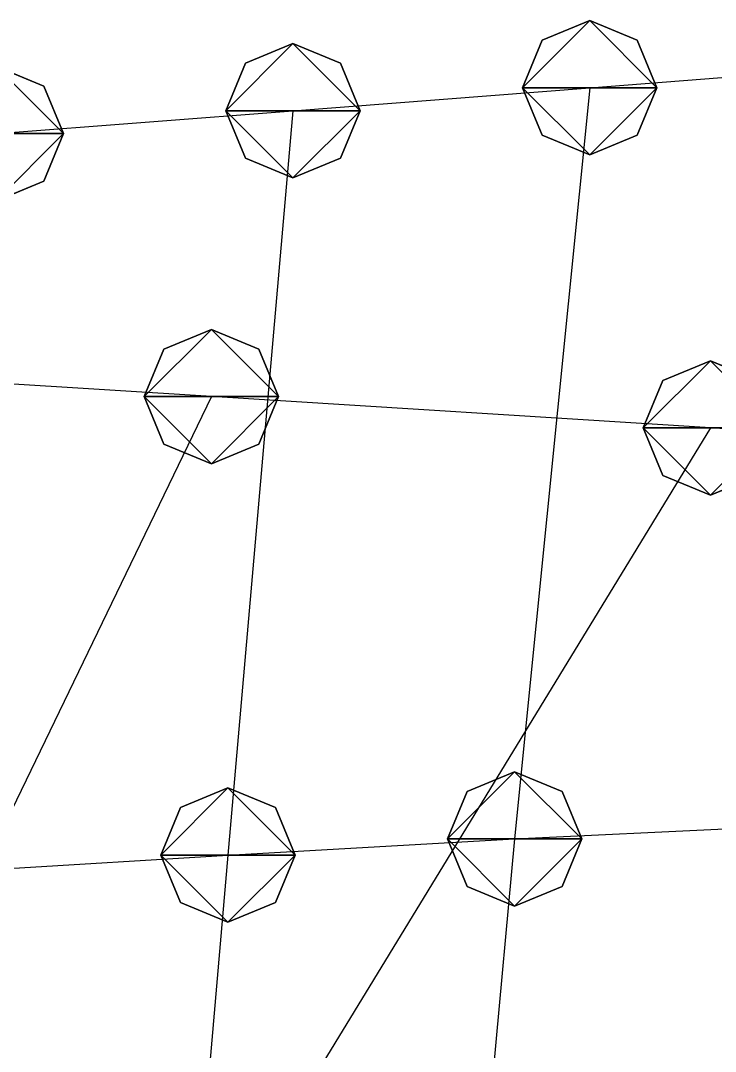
# Model space of a CAD drawing. Header units: metres. Extents: x -59 to 99, y -54 to 55.
# Drawn here: x 6.28 to 16.62, y 38.98 to 54.33 of the extents above; entities that cross this region are included whole.
import ezdxf

# ---------------------------------------------------------------- set-up
doc = ezdxf.new("R2010")
doc.units = ezdxf.units.M

msp = doc.modelspace()

# ---------------------------------------------------------------- linework, layer by layer
for p, q in [((14.750101, 54.33342, -219.48943), (14.0429945, 54.040527, -219.48947)), ((14.750101, 54.33342, -219.48943), (14.0429945, 54.040527, -219.48947)), ((14.750101, 54.33342, -219.48943), (14.0429945, 54.040527, -219.48947)), ((15.457208, 54.040527, -219.48947), (14.750101, 54.33342, -219.48943)), ((15.457208, 54.040527, -219.48947), (14.750101, 54.33342, -219.48943)), ((15.457208, 54.040527, -219.48947), (14.750101, 54.33342, -219.48943)), ((14.0429945, 54.040527, -219.48947), (13.750101, 53.33342, -219.4896)), ((14.0429945, 54.040527, -219.48947), (13.750101, 53.33342, -219.4896)), ((14.0429945, 54.040527, -219.48947), (13.750101, 53.33342, -219.4896)), ((15.750101, 53.33342, -219.4896), (15.457208, 54.040527, -219.48947)), ((15.750101, 53.33342, -219.4896), (15.457208, 54.040527, -219.48947)), ((15.750101, 53.33342, -219.4896), (15.457208, 54.040527, -219.48947)), ((10.331807, 53.99174, -214.59843), (9.624701, 53.69885, -214.59848)), ((10.331807, 53.99174, -214.59843), (9.624701, 53.69885, -214.59848)), ((10.331807, 53.99174, -214.59843), (9.624701, 53.69885, -214.59848)), ((11.038914, 53.69885, -214.59848), (10.331807, 53.99174, -214.59843)), ((11.038914, 53.69885, -214.59848), (10.331807, 53.99174, -214.59843)), ((11.038914, 53.69885, -214.59848), (10.331807, 53.99174, -214.59843)), ((6.620616, 53.357166, -209.70747), (5.9135094, 53.65006, -209.70743)), ((6.620616, 53.357166, -209.70747), (5.9135094, 53.65006, -209.70743)), ((6.620616, 53.357166, -209.70747), (5.9135094, 53.65006, -209.70743)), ((9.624701, 53.69885, -214.59848), (9.331807, 52.99174, -214.5986)), ((9.624701, 53.69885, -214.59848), (9.331807, 52.99174, -214.5986)), ((9.624701, 53.69885, -214.59848), (9.331807, 52.99174, -214.5986)), ((11.331807, 52.99174, -214.5986), (11.038914, 53.69885, -214.59848)), ((11.331807, 52.99174, -214.5986), (11.038914, 53.69885, -214.59848)), ((11.331807, 52.99174, -214.5986), (11.038914, 53.69885, -214.59848)), ((14.750101, 53.33342, -219.4896), (19.168396, 53.675102, -224.3806)), ((6.9135094, 52.65006, -209.7076), (6.620616, 53.357166, -209.70747)), ((6.9135094, 52.65006, -209.7076), (6.620616, 53.357166, -209.70747)), ((6.9135094, 52.65006, -209.7076), (6.620616, 53.357166, -209.70747)), ((10.331807, 52.99174, -214.5986), (14.750101, 53.33342, -219.4896)), ((14.750101, 53.33342, -219.4896), (13.632852, 42.1467, -218.80988)), ((13.750101, 53.33342, -219.4896), (14.0429945, 52.626312, -219.48972)), ((13.750101, 53.33342, -219.4896), (14.0429945, 52.626312, -219.48972)), ((13.750101, 53.33342, -219.4896), (14.0429945, 52.626312, -219.48972)), ((15.457208, 52.626312, -219.48972), (15.750101, 53.33342, -219.4896)), ((15.457208, 52.626312, -219.48972), (15.750101, 53.33342, -219.4896)), ((15.457208, 52.626312, -219.48972), (15.750101, 53.33342, -219.4896)), ((5.9135094, 52.65006, -209.7076), (10.331807, 52.99174, -214.5986)), ((9.331807, 52.99174, -214.5986), (9.624701, 52.284634, -214.59872)), ((9.331807, 52.99174, -214.5986), (9.624701, 52.284634, -214.59872)), ((9.331807, 52.99174, -214.5986), (9.624701, 52.284634, -214.59872)), ((10.331807, 52.99174, -214.5986), (9.3624115, 41.90675, -215.37776)), ((11.038914, 52.284634, -214.59872), (11.331807, 52.99174, -214.5986)), ((11.038914, 52.284634, -214.59872), (11.331807, 52.99174, -214.5986)), ((11.038914, 52.284634, -214.59872), (11.331807, 52.99174, -214.5986)), ((6.620616, 51.94295, -209.70772), (6.9135094, 52.65006, -209.7076)), ((6.620616, 51.94295, -209.70772), (6.9135094, 52.65006, -209.7076)), ((6.620616, 51.94295, -209.70772), (6.9135094, 52.65006, -209.7076)), ((14.0429945, 52.626312, -219.48972), (14.750101, 52.33342, -219.48976)), ((14.0429945, 52.626312, -219.48972), (14.750101, 52.33342, -219.48976)), ((14.0429945, 52.626312, -219.48972), (14.750101, 52.33342, -219.48976)), ((14.750101, 52.33342, -219.48976), (15.457208, 52.626312, -219.48972)), ((14.750101, 52.33342, -219.48976), (15.457208, 52.626312, -219.48972)), ((14.750101, 52.33342, -219.48976), (15.457208, 52.626312, -219.48972)), ((9.624701, 52.284634, -214.59872), (10.331807, 51.99174, -214.59877)), ((9.624701, 52.284634, -214.59872), (10.331807, 51.99174, -214.59877)), ((9.624701, 52.284634, -214.59872), (10.331807, 51.99174, -214.59877)), ((10.331807, 51.99174, -214.59877), (11.038914, 52.284634, -214.59872)), ((10.331807, 51.99174, -214.59877), (11.038914, 52.284634, -214.59872)), ((10.331807, 51.99174, -214.59877), (11.038914, 52.284634, -214.59872)), ((5.9135094, 51.65006, -209.70776), (6.620616, 51.94295, -209.70772)), ((5.9135094, 51.65006, -209.70776), (6.620616, 51.94295, -209.70772)), ((5.9135094, 51.65006, -209.70776), (6.620616, 51.94295, -209.70772)), ((9.118427, 49.733856, -153.64894), (8.411321, 49.440964, -153.64899)), ((9.118427, 49.733856, -153.64894), (8.411321, 49.440964, -153.64899)), ((9.118427, 49.733856, -153.64894), (8.411321, 49.440964, -153.64899)), ((9.825534, 49.440964, -153.64899), (9.118427, 49.733856, -153.64894)), ((9.825534, 49.440964, -153.64899), (9.118427, 49.733856, -153.64894)), ((9.825534, 49.440964, -153.64899), (9.118427, 49.733856, -153.64894)), ((8.411321, 49.440964, -153.64899), (8.118427, 48.733856, -153.64911)), ((8.411321, 49.440964, -153.64899), (8.118427, 48.733856, -153.64911)), ((8.411321, 49.440964, -153.64899), (8.118427, 48.733856, -153.64911)), ((10.118427, 48.733856, -153.64911), (9.825534, 49.440964, -153.64899)), ((10.118427, 48.733856, -153.64911), (9.825534, 49.440964, -153.64899)), ((10.118427, 48.733856, -153.64911), (9.825534, 49.440964, -153.64899)), ((9.118427, 48.733856, -153.64911), (1.6897545, 49.200386, -160.32724)), ((16.5471, 49.26733, -146.97084), (15.8399935, 48.974438, -146.97089)), ((16.5471, 49.26733, -146.97084), (15.8399935, 48.974438, -146.97089)), ((16.5471, 49.26733, -146.97084), (15.8399935, 48.974438, -146.97089)), ((17.254208, 48.974438, -146.97089), (16.5471, 49.26733, -146.97084)), ((17.254208, 48.974438, -146.97089), (16.5471, 49.26733, -146.97084)), ((17.254208, 48.974438, -146.97089), (16.5471, 49.26733, -146.97084)), ((15.8399935, 48.974438, -146.97089), (15.5471, 48.26733, -146.97101)), ((15.8399935, 48.974438, -146.97089), (15.5471, 48.26733, -146.97101)), ((15.8399935, 48.974438, -146.97089), (15.5471, 48.26733, -146.97101)), ((9.118427, 48.733856, -153.64911), (3.9252472, 37.990883, -159.33188)), ((8.118427, 48.733856, -153.64911), (8.411321, 48.02675, -153.64923)), ((8.118427, 48.733856, -153.64911), (8.411321, 48.02675, -153.64923)), ((8.118427, 48.733856, -153.64911), (8.411321, 48.02675, -153.64923)), ((16.5471, 48.26733, -146.97101), (9.118427, 48.733856, -153.64911)), ((9.825534, 48.02675, -153.64923), (10.118427, 48.733856, -153.64911)), ((9.825534, 48.02675, -153.64923), (10.118427, 48.733856, -153.64911)), ((9.825534, 48.02675, -153.64923), (10.118427, 48.733856, -153.64911)), ((16.5471, 48.26733, -146.97101), (10.000559, 37.54264, -152.92073)), ((15.5471, 48.26733, -146.97101), (15.8399935, 47.560223, -146.97113)), ((15.5471, 48.26733, -146.97101), (15.8399935, 47.560223, -146.97113)), ((15.5471, 48.26733, -146.97101), (15.8399935, 47.560223, -146.97113)), ((23.975773, 47.800804, -140.2929), (16.5471, 48.26733, -146.97101)), ((8.411321, 48.02675, -153.64923), (9.118427, 47.733856, -153.64928)), ((8.411321, 48.02675, -153.64923), (9.118427, 47.733856, -153.64928)), ((8.411321, 48.02675, -153.64923), (9.118427, 47.733856, -153.64928)), ((9.118427, 47.733856, -153.64928), (9.825534, 48.02675, -153.64923)), ((9.118427, 47.733856, -153.64928), (9.825534, 48.02675, -153.64923)), ((9.118427, 47.733856, -153.64928), (9.825534, 48.02675, -153.64923)), ((15.8399935, 47.560223, -146.97113), (16.5471, 47.26733, -146.97118)), ((15.8399935, 47.560223, -146.97113), (16.5471, 47.26733, -146.97118)), ((15.8399935, 47.560223, -146.97113), (16.5471, 47.26733, -146.97118)), ((16.5471, 47.26733, -146.97118), (17.254208, 47.560223, -146.97113)), ((16.5471, 47.26733, -146.97118), (17.254208, 47.560223, -146.97113)), ((16.5471, 47.26733, -146.97118), (17.254208, 47.560223, -146.97113)), ((13.632852, 43.1467, -218.80971), (12.925745, 42.85381, -218.80975)), ((13.632852, 43.1467, -218.80971), (12.925745, 42.85381, -218.80975)), ((13.632852, 43.1467, -218.80971), (12.925745, 42.85381, -218.80975)), ((13.632852, 43.1467, -218.80971), (12.925745, 42.85381, -218.80975)), ((14.339958, 42.85381, -218.80975), (13.632852, 43.1467, -218.80971)), ((14.339958, 42.85381, -218.80975), (13.632852, 43.1467, -218.80971)), ((14.339958, 42.85381, -218.80975), (13.632852, 43.1467, -218.80971)), ((14.339958, 42.85381, -218.80975), (13.632852, 43.1467, -218.80971)), ((9.3624115, 42.90675, -215.3776), (8.655305, 42.613857, -215.37764)), ((9.3624115, 42.90675, -215.3776), (8.655305, 42.613857, -215.37764)), ((9.3624115, 42.90675, -215.3776), (8.655305, 42.613857, -215.37764)), ((9.3624115, 42.90675, -215.3776), (8.655305, 42.613857, -215.37764)), ((10.069518, 42.613857, -215.37764), (9.3624115, 42.90675, -215.3776)), ((10.069518, 42.613857, -215.37764), (9.3624115, 42.90675, -215.3776)), ((10.069518, 42.613857, -215.37764), (9.3624115, 42.90675, -215.3776)), ((10.069518, 42.613857, -215.37764), (9.3624115, 42.90675, -215.3776)), ((12.925745, 42.85381, -218.80975), (12.632852, 42.1467, -218.80988)), ((12.925745, 42.85381, -218.80975), (12.632852, 42.1467, -218.80988)), ((12.925745, 42.85381, -218.80975), (12.632852, 42.1467, -218.80988)), ((12.925745, 42.85381, -218.80975), (12.632852, 42.1467, -218.80988)), ((14.632852, 42.1467, -218.80988), (14.339958, 42.85381, -218.80975)), ((14.632852, 42.1467, -218.80988), (14.339958, 42.85381, -218.80975)), ((14.632852, 42.1467, -218.80988), (14.339958, 42.85381, -218.80975)), ((14.632852, 42.1467, -218.80988), (14.339958, 42.85381, -218.80975)), ((8.655305, 42.613857, -215.37764), (8.3624115, 41.90675, -215.37776)), ((8.655305, 42.613857, -215.37764), (8.3624115, 41.90675, -215.37776)), ((8.655305, 42.613857, -215.37764), (8.3624115, 41.90675, -215.37776)), ((8.655305, 42.613857, -215.37764), (8.3624115, 41.90675, -215.37776)), ((10.3624115, 41.90675, -215.37776), (10.069518, 42.613857, -215.37764)), ((10.3624115, 41.90675, -215.37776), (10.069518, 42.613857, -215.37764)), ((10.3624115, 41.90675, -215.37776), (10.069518, 42.613857, -215.37764)), ((10.3624115, 41.90675, -215.37776), (10.069518, 42.613857, -215.37764)), ((13.632852, 42.1467, -218.80988), (17.823471, 42.347893, -221.69173)), ((9.3624115, 41.90675, -215.37776), (13.632852, 42.1467, -218.80988)), ((13.632852, 42.1467, -218.80988), (12.593758, 30.998629, -218.68071)), ((12.632852, 42.1467, -218.80988), (12.925745, 41.439594, -218.81)), ((12.632852, 42.1467, -218.80988), (12.925745, 41.439594, -218.81)), ((12.632852, 42.1467, -218.80988), (12.925745, 41.439594, -218.81)), ((12.632852, 42.1467, -218.80988), (12.925745, 41.439594, -218.81)), ((14.339958, 41.439594, -218.81), (14.632852, 42.1467, -218.80988)), ((14.339958, 41.439594, -218.81), (14.632852, 42.1467, -218.80988)), ((14.339958, 41.439594, -218.81), (14.632852, 42.1467, -218.80988)), ((14.339958, 41.439594, -218.81), (14.632852, 42.1467, -218.80988)), ((5.0729733, 41.64476, -211.62854), (9.3624115, 41.90675, -215.37776)), ((8.3624115, 41.90675, -215.37776), (8.655305, 41.199642, -215.37788)), ((8.3624115, 41.90675, -215.37776), (8.655305, 41.199642, -215.37788)), ((8.3624115, 41.90675, -215.37776), (8.655305, 41.199642, -215.37788)), ((8.3624115, 41.90675, -215.37776), (8.655305, 41.199642, -215.37788)), ((9.3624115, 41.90675, -215.37776), (8.410338, 30.844229, -216.47458)), ((10.069518, 41.199642, -215.37788), (10.3624115, 41.90675, -215.37776)), ((10.069518, 41.199642, -215.37788), (10.3624115, 41.90675, -215.37776)), ((10.069518, 41.199642, -215.37788), (10.3624115, 41.90675, -215.37776)), ((10.069518, 41.199642, -215.37788), (10.3624115, 41.90675, -215.37776)), ((12.925745, 41.439594, -218.81), (13.632852, 41.1467, -218.81004)), ((12.925745, 41.439594, -218.81), (13.632852, 41.1467, -218.81004)), ((12.925745, 41.439594, -218.81), (13.632852, 41.1467, -218.81004)), ((12.925745, 41.439594, -218.81), (13.632852, 41.1467, -218.81004)), ((13.632852, 41.1467, -218.81004), (14.339958, 41.439594, -218.81)), ((13.632852, 41.1467, -218.81004), (14.339958, 41.439594, -218.81)), ((13.632852, 41.1467, -218.81004), (14.339958, 41.439594, -218.81)), ((13.632852, 41.1467, -218.81004), (14.339958, 41.439594, -218.81)), ((8.655305, 41.199642, -215.37788), (9.3624115, 40.90675, -215.37793)), ((8.655305, 41.199642, -215.37788), (9.3624115, 40.90675, -215.37793)), ((8.655305, 41.199642, -215.37788), (9.3624115, 40.90675, -215.37793)), ((8.655305, 41.199642, -215.37788), (9.3624115, 40.90675, -215.37793)), ((9.3624115, 40.90675, -215.37793), (10.069518, 41.199642, -215.37788)), ((9.3624115, 40.90675, -215.37793), (10.069518, 41.199642, -215.37788)), ((9.3624115, 40.90675, -215.37793), (10.069518, 41.199642, -215.37788)), ((9.3624115, 40.90675, -215.37793), (10.069518, 41.199642, -215.37788))]:
    msp.add_line(p, q)
for points in [[(13.750101, 53.33342, -219.4896), (14.0429945, 54.040527, -219.48947), (14.750101, 54.33342, -219.48943), (14.750201, 54.33352, -219.48932)], [(13.750101, 53.33342, -219.4896), (14.0429945, 54.040527, -219.48947), (14.750101, 54.33342, -219.48943), (14.750201, 54.33352, -219.48932)], [(13.750101, 53.33342, -219.4896), (14.0429945, 54.040527, -219.48947), (14.750101, 54.33342, -219.48943), (14.750201, 54.33352, -219.48932)], [(13.750101, 53.33342, -219.4896), (14.750101, 54.33342, -219.48943), (15.750101, 53.33342, -219.4896), (15.750201, 53.33352, -219.48949)], [(13.750101, 53.33342, -219.4896), (14.750101, 54.33342, -219.48943), (15.750101, 53.33342, -219.4896), (15.750201, 53.33352, -219.48949)], [(13.750101, 53.33342, -219.4896), (14.750101, 54.33342, -219.48943), (15.750101, 53.33342, -219.4896), (15.750201, 53.33352, -219.48949)], [(14.750101, 54.33342, -219.48943), (15.457208, 54.040527, -219.48947), (15.750101, 53.33342, -219.4896), (15.750201, 53.33352, -219.48949)], [(14.750101, 54.33342, -219.48943), (15.457208, 54.040527, -219.48947), (15.750101, 53.33342, -219.4896), (15.750201, 53.33352, -219.48949)], [(14.750101, 54.33342, -219.48943), (15.457208, 54.040527, -219.48947), (15.750101, 53.33342, -219.4896), (15.750201, 53.33352, -219.48949)], [(9.331807, 52.99174, -214.5986), (9.624701, 53.69885, -214.59848), (10.331807, 53.99174, -214.59843), (10.331907, 53.99184, -214.59833)], [(9.331807, 52.99174, -214.5986), (9.624701, 53.69885, -214.59848), (10.331807, 53.99174, -214.59843), (10.331907, 53.99184, -214.59833)], [(9.331807, 52.99174, -214.5986), (9.624701, 53.69885, -214.59848), (10.331807, 53.99174, -214.59843), (10.331907, 53.99184, -214.59833)], [(9.331807, 52.99174, -214.5986), (10.331807, 53.99174, -214.59843), (11.331807, 52.99174, -214.5986), (11.331907, 52.99184, -214.5985)], [(9.331807, 52.99174, -214.5986), (10.331807, 53.99174, -214.59843), (11.331807, 52.99174, -214.5986), (11.331907, 52.99184, -214.5985)], [(9.331807, 52.99174, -214.5986), (10.331807, 53.99174, -214.59843), (11.331807, 52.99174, -214.5986), (11.331907, 52.99184, -214.5985)], [(10.331807, 53.99174, -214.59843), (11.038914, 53.69885, -214.59848), (11.331807, 52.99174, -214.5986), (11.331907, 52.99184, -214.5985)], [(10.331807, 53.99174, -214.59843), (11.038914, 53.69885, -214.59848), (11.331807, 52.99174, -214.5986), (11.331907, 52.99184, -214.5985)], [(10.331807, 53.99174, -214.59843), (11.038914, 53.69885, -214.59848), (11.331807, 52.99174, -214.5986), (11.331907, 52.99184, -214.5985)], [(4.9135094, 52.65006, -209.7076), (5.9135094, 53.65006, -209.70743), (6.9135094, 52.65006, -209.7076), (6.9136095, 52.650158, -209.70749)], [(4.9135094, 52.65006, -209.7076), (5.9135094, 53.65006, -209.70743), (6.9135094, 52.65006, -209.7076), (6.9136095, 52.650158, -209.70749)], [(4.9135094, 52.65006, -209.7076), (5.9135094, 53.65006, -209.70743), (6.9135094, 52.65006, -209.7076), (6.9136095, 52.650158, -209.70749)], [(5.9135094, 53.65006, -209.70743), (6.620616, 53.357166, -209.70747), (6.9135094, 52.65006, -209.7076), (6.9136095, 52.650158, -209.70749)], [(5.9135094, 53.65006, -209.70743), (6.620616, 53.357166, -209.70747), (6.9135094, 52.65006, -209.7076), (6.9136095, 52.650158, -209.70749)], [(5.9135094, 53.65006, -209.70743), (6.620616, 53.357166, -209.70747), (6.9135094, 52.65006, -209.7076), (6.9136095, 52.650158, -209.70749)], [(14.750101, 52.33342, -219.48976), (14.0429945, 52.626312, -219.48972), (13.750101, 53.33342, -219.4896), (13.750201, 53.33352, -219.48949)], [(15.750101, 53.33342, -219.4896), (14.750101, 52.33342, -219.48976), (13.750101, 53.33342, -219.4896), (13.750201, 53.33352, -219.48949)], [(14.750101, 52.33342, -219.48976), (14.0429945, 52.626312, -219.48972), (13.750101, 53.33342, -219.4896), (13.750201, 53.33352, -219.48949)], [(15.750101, 53.33342, -219.4896), (14.750101, 52.33342, -219.48976), (13.750101, 53.33342, -219.4896), (13.750201, 53.33352, -219.48949)], [(14.750101, 52.33342, -219.48976), (14.0429945, 52.626312, -219.48972), (13.750101, 53.33342, -219.4896), (13.750201, 53.33352, -219.48949)], [(15.750101, 53.33342, -219.4896), (14.750101, 52.33342, -219.48976), (13.750101, 53.33342, -219.4896), (13.750201, 53.33352, -219.48949)], [(15.750101, 53.33342, -219.4896), (15.457208, 52.626312, -219.48972), (14.750101, 52.33342, -219.48976), (14.750201, 52.33352, -219.48965)], [(15.750101, 53.33342, -219.4896), (15.457208, 52.626312, -219.48972), (14.750101, 52.33342, -219.48976), (14.750201, 52.33352, -219.48965)], [(15.750101, 53.33342, -219.4896), (15.457208, 52.626312, -219.48972), (14.750101, 52.33342, -219.48976), (14.750201, 52.33352, -219.48965)], [(10.331807, 51.99174, -214.59877), (9.624701, 52.284634, -214.59872), (9.331807, 52.99174, -214.5986), (9.331907, 52.99184, -214.5985)], [(11.331807, 52.99174, -214.5986), (10.331807, 51.99174, -214.59877), (9.331807, 52.99174, -214.5986), (9.331907, 52.99184, -214.5985)], [(10.331807, 51.99174, -214.59877), (9.624701, 52.284634, -214.59872), (9.331807, 52.99174, -214.5986), (9.331907, 52.99184, -214.5985)], [(11.331807, 52.99174, -214.5986), (10.331807, 51.99174, -214.59877), (9.331807, 52.99174, -214.5986), (9.331907, 52.99184, -214.5985)], [(10.331807, 51.99174, -214.59877), (9.624701, 52.284634, -214.59872), (9.331807, 52.99174, -214.5986), (9.331907, 52.99184, -214.5985)], [(11.331807, 52.99174, -214.5986), (10.331807, 51.99174, -214.59877), (9.331807, 52.99174, -214.5986), (9.331907, 52.99184, -214.5985)], [(11.331807, 52.99174, -214.5986), (11.038914, 52.284634, -214.59872), (10.331807, 51.99174, -214.59877), (10.331907, 51.99184, -214.59866)], [(11.331807, 52.99174, -214.5986), (11.038914, 52.284634, -214.59872), (10.331807, 51.99174, -214.59877), (10.331907, 51.99184, -214.59866)], [(11.331807, 52.99174, -214.5986), (11.038914, 52.284634, -214.59872), (10.331807, 51.99174, -214.59877), (10.331907, 51.99184, -214.59866)], [(6.9135094, 52.65006, -209.7076), (5.9135094, 51.65006, -209.70776), (4.9135094, 52.65006, -209.7076), (4.9136095, 52.650158, -209.70749)], [(6.9135094, 52.65006, -209.7076), (5.9135094, 51.65006, -209.70776), (4.9135094, 52.65006, -209.7076), (4.9136095, 52.650158, -209.70749)], [(6.9135094, 52.65006, -209.7076), (5.9135094, 51.65006, -209.70776), (4.9135094, 52.65006, -209.7076), (4.9136095, 52.650158, -209.70749)], [(6.9135094, 52.65006, -209.7076), (6.620616, 51.94295, -209.70772), (5.9135094, 51.65006, -209.70776), (5.9136095, 51.650158, -209.70766)], [(6.9135094, 52.65006, -209.7076), (6.620616, 51.94295, -209.70772), (5.9135094, 51.65006, -209.70776), (5.9136095, 51.650158, -209.70766)], [(6.9135094, 52.65006, -209.7076), (6.620616, 51.94295, -209.70772), (5.9135094, 51.65006, -209.70776), (5.9136095, 51.650158, -209.70766)], [(8.118427, 48.733856, -153.64911), (8.411321, 49.440964, -153.64899), (9.118427, 49.733856, -153.64894), (9.118527, 49.733955, -153.64883)], [(8.118427, 48.733856, -153.64911), (8.411321, 49.440964, -153.64899), (9.118427, 49.733856, -153.64894), (9.118527, 49.733955, -153.64883)], [(8.118427, 48.733856, -153.64911), (8.411321, 49.440964, -153.64899), (9.118427, 49.733856, -153.64894), (9.118527, 49.733955, -153.64883)], [(8.118427, 48.733856, -153.64911), (9.118427, 49.733856, -153.64894), (10.118427, 48.733856, -153.64911), (10.118527, 48.733955, -153.649)], [(8.118427, 48.733856, -153.64911), (9.118427, 49.733856, -153.64894), (10.118427, 48.733856, -153.64911), (10.118527, 48.733955, -153.649)], [(8.118427, 48.733856, -153.64911), (9.118427, 49.733856, -153.64894), (10.118427, 48.733856, -153.64911), (10.118527, 48.733955, -153.649)], [(9.118427, 49.733856, -153.64894), (9.825534, 49.440964, -153.64899), (10.118427, 48.733856, -153.64911), (10.118527, 48.733955, -153.649)], [(9.118427, 49.733856, -153.64894), (9.825534, 49.440964, -153.64899), (10.118427, 48.733856, -153.64911), (10.118527, 48.733955, -153.649)], [(9.118427, 49.733856, -153.64894), (9.825534, 49.440964, -153.64899), (10.118427, 48.733856, -153.64911), (10.118527, 48.733955, -153.649)], [(15.5471, 48.26733, -146.97101), (15.8399935, 48.974438, -146.97089), (16.5471, 49.26733, -146.97084), (16.5472, 49.26743, -146.97073)], [(15.5471, 48.26733, -146.97101), (15.8399935, 48.974438, -146.97089), (16.5471, 49.26733, -146.97084), (16.5472, 49.26743, -146.97073)], [(15.5471, 48.26733, -146.97101), (15.8399935, 48.974438, -146.97089), (16.5471, 49.26733, -146.97084), (16.5472, 49.26743, -146.97073)], [(15.5471, 48.26733, -146.97101), (16.5471, 49.26733, -146.97084), (17.5471, 48.26733, -146.97101), (17.5472, 48.26743, -146.9709)], [(15.5471, 48.26733, -146.97101), (16.5471, 49.26733, -146.97084), (17.5471, 48.26733, -146.97101), (17.5472, 48.26743, -146.9709)], [(15.5471, 48.26733, -146.97101), (16.5471, 49.26733, -146.97084), (17.5471, 48.26733, -146.97101), (17.5472, 48.26743, -146.9709)], [(16.5471, 49.26733, -146.97084), (17.254208, 48.974438, -146.97089), (17.5471, 48.26733, -146.97101), (17.5472, 48.26743, -146.9709)], [(16.5471, 49.26733, -146.97084), (17.254208, 48.974438, -146.97089), (17.5471, 48.26733, -146.97101), (17.5472, 48.26743, -146.9709)], [(16.5471, 49.26733, -146.97084), (17.254208, 48.974438, -146.97089), (17.5471, 48.26733, -146.97101), (17.5472, 48.26743, -146.9709)], [(9.118427, 47.733856, -153.64928), (8.411321, 48.02675, -153.64923), (8.118427, 48.733856, -153.64911), (8.118527, 48.733955, -153.649)], [(10.118427, 48.733856, -153.64911), (9.118427, 47.733856, -153.64928), (8.118427, 48.733856, -153.64911), (8.118527, 48.733955, -153.649)], [(9.118427, 47.733856, -153.64928), (8.411321, 48.02675, -153.64923), (8.118427, 48.733856, -153.64911), (8.118527, 48.733955, -153.649)], [(10.118427, 48.733856, -153.64911), (9.118427, 47.733856, -153.64928), (8.118427, 48.733856, -153.64911), (8.118527, 48.733955, -153.649)], [(9.118427, 47.733856, -153.64928), (8.411321, 48.02675, -153.64923), (8.118427, 48.733856, -153.64911), (8.118527, 48.733955, -153.649)], [(10.118427, 48.733856, -153.64911), (9.118427, 47.733856, -153.64928), (8.118427, 48.733856, -153.64911), (8.118527, 48.733955, -153.649)], [(10.118427, 48.733856, -153.64911), (9.825534, 48.02675, -153.64923), (9.118427, 47.733856, -153.64928), (9.118527, 47.733955, -153.64917)], [(10.118427, 48.733856, -153.64911), (9.825534, 48.02675, -153.64923), (9.118427, 47.733856, -153.64928), (9.118527, 47.733955, -153.64917)], [(10.118427, 48.733856, -153.64911), (9.825534, 48.02675, -153.64923), (9.118427, 47.733856, -153.64928), (9.118527, 47.733955, -153.64917)], [(16.5471, 47.26733, -146.97118), (15.8399935, 47.560223, -146.97113), (15.5471, 48.26733, -146.97101), (15.5472, 48.26743, -146.9709)], [(17.5471, 48.26733, -146.97101), (16.5471, 47.26733, -146.97118), (15.5471, 48.26733, -146.97101), (15.5472, 48.26743, -146.9709)], [(16.5471, 47.26733, -146.97118), (15.8399935, 47.560223, -146.97113), (15.5471, 48.26733, -146.97101), (15.5472, 48.26743, -146.9709)], [(17.5471, 48.26733, -146.97101), (16.5471, 47.26733, -146.97118), (15.5471, 48.26733, -146.97101), (15.5472, 48.26743, -146.9709)], [(16.5471, 47.26733, -146.97118), (15.8399935, 47.560223, -146.97113), (15.5471, 48.26733, -146.97101), (15.5472, 48.26743, -146.9709)], [(17.5471, 48.26733, -146.97101), (16.5471, 47.26733, -146.97118), (15.5471, 48.26733, -146.97101), (15.5472, 48.26743, -146.9709)], [(17.5471, 48.26733, -146.97101), (17.254208, 47.560223, -146.97113), (16.5471, 47.26733, -146.97118), (16.5472, 47.26743, -146.97107)], [(17.5471, 48.26733, -146.97101), (17.254208, 47.560223, -146.97113), (16.5471, 47.26733, -146.97118), (16.5472, 47.26743, -146.97107)], [(17.5471, 48.26733, -146.97101), (17.254208, 47.560223, -146.97113), (16.5471, 47.26733, -146.97118), (16.5472, 47.26743, -146.97107)], [(12.632852, 42.1467, -218.80988), (12.925745, 42.85381, -218.80975), (13.632852, 43.1467, -218.80971), (13.632952, 43.1468, -218.8096)], [(12.632852, 42.1467, -218.80988), (12.925745, 42.85381, -218.80975), (13.632852, 43.1467, -218.80971), (13.632952, 43.1468, -218.8096)], [(12.632852, 42.1467, -218.80988), (12.925745, 42.85381, -218.80975), (13.632852, 43.1467, -218.80971), (13.632952, 43.1468, -218.8096)], [(12.632852, 42.1467, -218.80988), (12.925745, 42.85381, -218.80975), (13.632852, 43.1467, -218.80971), (13.632952, 43.1468, -218.8096)], [(12.632852, 42.1467, -218.80988), (13.632852, 43.1467, -218.80971), (14.632852, 42.1467, -218.80988), (14.632952, 42.1468, -218.80977)], [(12.632852, 42.1467, -218.80988), (13.632852, 43.1467, -218.80971), (14.632852, 42.1467, -218.80988), (14.632952, 42.1468, -218.80977)], [(12.632852, 42.1467, -218.80988), (13.632852, 43.1467, -218.80971), (14.632852, 42.1467, -218.80988), (14.632952, 42.1468, -218.80977)], [(12.632852, 42.1467, -218.80988), (13.632852, 43.1467, -218.80971), (14.632852, 42.1467, -218.80988), (14.632952, 42.1468, -218.80977)], [(13.632852, 43.1467, -218.80971), (14.339958, 42.85381, -218.80975), (14.632852, 42.1467, -218.80988), (14.632952, 42.1468, -218.80977)], [(13.632852, 43.1467, -218.80971), (14.339958, 42.85381, -218.80975), (14.632852, 42.1467, -218.80988), (14.632952, 42.1468, -218.80977)], [(13.632852, 43.1467, -218.80971), (14.339958, 42.85381, -218.80975), (14.632852, 42.1467, -218.80988), (14.632952, 42.1468, -218.80977)], [(13.632852, 43.1467, -218.80971), (14.339958, 42.85381, -218.80975), (14.632852, 42.1467, -218.80988), (14.632952, 42.1468, -218.80977)], [(8.3624115, 41.90675, -215.37776), (8.655305, 42.613857, -215.37764), (9.3624115, 42.90675, -215.3776), (9.362512, 42.90685, -215.37749)], [(8.3624115, 41.90675, -215.37776), (8.655305, 42.613857, -215.37764), (9.3624115, 42.90675, -215.3776), (9.362512, 42.90685, -215.37749)], [(8.3624115, 41.90675, -215.37776), (8.655305, 42.613857, -215.37764), (9.3624115, 42.90675, -215.3776), (9.362512, 42.90685, -215.37749)], [(8.3624115, 41.90675, -215.37776), (8.655305, 42.613857, -215.37764), (9.3624115, 42.90675, -215.3776), (9.362512, 42.90685, -215.37749)], [(8.3624115, 41.90675, -215.37776), (9.3624115, 42.90675, -215.3776), (10.3624115, 41.90675, -215.37776), (10.362512, 41.90685, -215.37766)], [(8.3624115, 41.90675, -215.37776), (9.3624115, 42.90675, -215.3776), (10.3624115, 41.90675, -215.37776), (10.362512, 41.90685, -215.37766)], [(8.3624115, 41.90675, -215.37776), (9.3624115, 42.90675, -215.3776), (10.3624115, 41.90675, -215.37776), (10.362512, 41.90685, -215.37766)], [(8.3624115, 41.90675, -215.37776), (9.3624115, 42.90675, -215.3776), (10.3624115, 41.90675, -215.37776), (10.362512, 41.90685, -215.37766)], [(9.3624115, 42.90675, -215.3776), (10.069518, 42.613857, -215.37764), (10.3624115, 41.90675, -215.37776), (10.362512, 41.90685, -215.37766)], [(9.3624115, 42.90675, -215.3776), (10.069518, 42.613857, -215.37764), (10.3624115, 41.90675, -215.37776), (10.362512, 41.90685, -215.37766)], [(9.3624115, 42.90675, -215.3776), (10.069518, 42.613857, -215.37764), (10.3624115, 41.90675, -215.37776), (10.362512, 41.90685, -215.37766)], [(9.3624115, 42.90675, -215.3776), (10.069518, 42.613857, -215.37764), (10.3624115, 41.90675, -215.37776), (10.362512, 41.90685, -215.37766)], [(13.632852, 41.1467, -218.81004), (12.925745, 41.439594, -218.81), (12.632852, 42.1467, -218.80988), (12.632952, 42.1468, -218.80977)], [(14.632852, 42.1467, -218.80988), (13.632852, 41.1467, -218.81004), (12.632852, 42.1467, -218.80988), (12.632952, 42.1468, -218.80977)], [(13.632852, 41.1467, -218.81004), (12.925745, 41.439594, -218.81), (12.632852, 42.1467, -218.80988), (12.632952, 42.1468, -218.80977)], [(14.632852, 42.1467, -218.80988), (13.632852, 41.1467, -218.81004), (12.632852, 42.1467, -218.80988), (12.632952, 42.1468, -218.80977)], [(13.632852, 41.1467, -218.81004), (12.925745, 41.439594, -218.81), (12.632852, 42.1467, -218.80988), (12.632952, 42.1468, -218.80977)], [(14.632852, 42.1467, -218.80988), (13.632852, 41.1467, -218.81004), (12.632852, 42.1467, -218.80988), (12.632952, 42.1468, -218.80977)], [(13.632852, 41.1467, -218.81004), (12.925745, 41.439594, -218.81), (12.632852, 42.1467, -218.80988), (12.632952, 42.1468, -218.80977)], [(14.632852, 42.1467, -218.80988), (13.632852, 41.1467, -218.81004), (12.632852, 42.1467, -218.80988), (12.632952, 42.1468, -218.80977)], [(14.632852, 42.1467, -218.80988), (14.339958, 41.439594, -218.81), (13.632852, 41.1467, -218.81004), (13.632952, 41.1468, -218.80994)], [(14.632852, 42.1467, -218.80988), (14.339958, 41.439594, -218.81), (13.632852, 41.1467, -218.81004), (13.632952, 41.1468, -218.80994)], [(14.632852, 42.1467, -218.80988), (14.339958, 41.439594, -218.81), (13.632852, 41.1467, -218.81004), (13.632952, 41.1468, -218.80994)], [(14.632852, 42.1467, -218.80988), (14.339958, 41.439594, -218.81), (13.632852, 41.1467, -218.81004), (13.632952, 41.1468, -218.80994)], [(9.3624115, 40.90675, -215.37793), (8.655305, 41.199642, -215.37788), (8.3624115, 41.90675, -215.37776), (8.362512, 41.90685, -215.37766)], [(10.3624115, 41.90675, -215.37776), (9.3624115, 40.90675, -215.37793), (8.3624115, 41.90675, -215.37776), (8.362512, 41.90685, -215.37766)], [(9.3624115, 40.90675, -215.37793), (8.655305, 41.199642, -215.37788), (8.3624115, 41.90675, -215.37776), (8.362512, 41.90685, -215.37766)], [(10.3624115, 41.90675, -215.37776), (9.3624115, 40.90675, -215.37793), (8.3624115, 41.90675, -215.37776), (8.362512, 41.90685, -215.37766)], [(9.3624115, 40.90675, -215.37793), (8.655305, 41.199642, -215.37788), (8.3624115, 41.90675, -215.37776), (8.362512, 41.90685, -215.37766)], [(10.3624115, 41.90675, -215.37776), (9.3624115, 40.90675, -215.37793), (8.3624115, 41.90675, -215.37776), (8.362512, 41.90685, -215.37766)], [(9.3624115, 40.90675, -215.37793), (8.655305, 41.199642, -215.37788), (8.3624115, 41.90675, -215.37776), (8.362512, 41.90685, -215.37766)], [(10.3624115, 41.90675, -215.37776), (9.3624115, 40.90675, -215.37793), (8.3624115, 41.90675, -215.37776), (8.362512, 41.90685, -215.37766)], [(10.3624115, 41.90675, -215.37776), (10.069518, 41.199642, -215.37788), (9.3624115, 40.90675, -215.37793), (9.362512, 40.90685, -215.37782)], [(10.3624115, 41.90675, -215.37776), (10.069518, 41.199642, -215.37788), (9.3624115, 40.90675, -215.37793), (9.362512, 40.90685, -215.37782)], [(10.3624115, 41.90675, -215.37776), (10.069518, 41.199642, -215.37788), (9.3624115, 40.90675, -215.37793), (9.362512, 40.90685, -215.37782)], [(10.3624115, 41.90675, -215.37776), (10.069518, 41.199642, -215.37788), (9.3624115, 40.90675, -215.37793), (9.362512, 40.90685, -215.37782)]]:
    msp.add_3dface(points)

doc.saveas('drawing.dxf')
